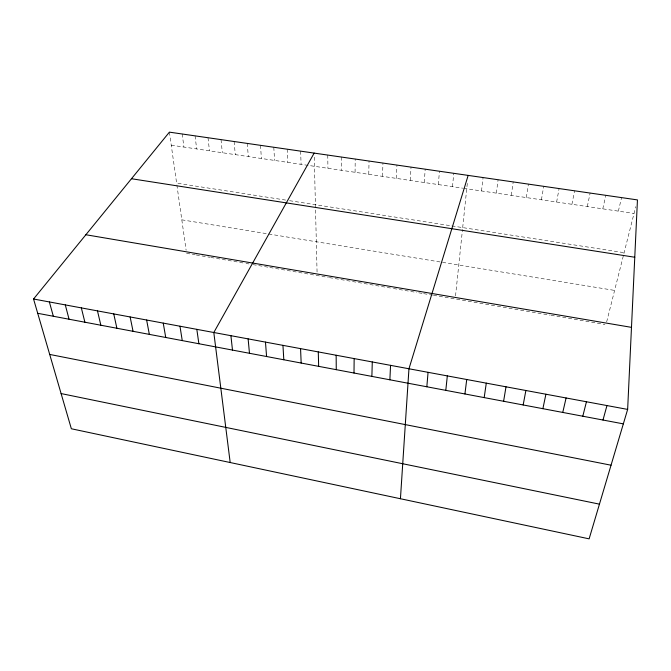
<?xml version="1.0" encoding="UTF-8"?>
<svg xmlns="http://www.w3.org/2000/svg" width="671" height="671" viewBox="0 0 671 671"><rect width="100%" height="100%" fill="white"/><g stroke="black" fill="none" stroke-linecap="round" stroke-linejoin="round"><path stroke-width="0.5" stroke-dasharray="3.35 2.52" d="M355.076 172.304L355.202 159.044M368.765 174.326L369.042 161.048M382.52 176.356L382.956 163.07M396.36 178.394L396.955 165.091M410.283 180.449L411.029 167.129M424.282 182.512L425.188 169.176M438.356 184.584L439.43 171.239M452.514 186.672L453.747 173.311M455.534 295.894L462.487 229.507M462.688 227.595L467.502 181.573M481.51 190.95L483.086 177.563M496.355 193.139L498.1 179.736M511.285 195.345L513.214 181.925M526.307 197.559L528.413 184.122M541.422 199.79L543.703 186.337M556.62 202.03L559.094 188.568M571.918 204.286L574.569 190.807M587.301 206.559L590.144 193.063M602.784 208.84L605.821 195.328M618.36 211.139L621.581 197.609M606.668 321.862L635.739 206.676M171.248 145.188L462.688 188.174M463.703 188.325L634.028 213.453M285.628 200.075L176.624 183.133L169.402 132.145M289.57 200.688L450.895 225.758M451.877 225.917L624.131 252.69M181.816 219.828L614.602 290.409M186.555 253.328L195.244 254.804M196.209 254.963L209.771 257.27M210.744 257.438L245.032 263.267M246.014 263.435L248.983 263.938M252.942 264.609L268.828 267.318M269.826 267.486L328.362 277.442M329.377 277.609L391.487 288.169M393.424 288.505L416.775 292.472M418.738 292.808L422.655 293.47M423.636 293.638L427.561 294.309M429.515 294.644L432.476 295.139M433.458 295.307L495.433 305.85M497.37 306.177L550.094 315.144M551.084 315.311L604.957 324.47M176.884 185.011L186.119 250.249M182.202 133.999L183.921 147.058M195.076 135.869L196.653 148.937M208.018 137.74L209.461 150.824M221.027 139.618L222.336 152.728M234.112 141.514L235.286 154.632M247.264 143.418L248.304 156.553M260.499 145.339L261.396 158.482M273.802 147.259L274.556 160.428M287.18 149.197L287.792 162.382M300.633 151.143L301.094 164.345M314.254 157.173L317.073 272.434M327.758 155.076L327.934 168.304M341.447 157.056L341.472 170.3"/><path stroke-width="1.01" d="M354.003 373.017L354.154 358.591M371.877 376.397L372.288 361.954M389.876 379.794L390.556 365.351M627.645 409.411L637.45 199.908L169.402 132.145L33.55 299.006L71.352 428.761L589.121 538.855L627.645 409.411L33.55 299.006M400.436 498.729L408.958 368.773L468.157 175.399M426.831 386.773L428.064 372.321M445.804 390.354L447.322 375.903M464.919 393.961L466.731 379.509M484.185 397.601L486.29 383.141M503.602 401.266L506.009 386.806M523.17 404.965L525.879 390.497M542.889 408.681L545.909 394.221M562.759 412.439L566.098 397.97M582.797 416.221L586.446 401.753M602.986 420.029L606.961 405.569M314.154 153.105L213.806 332.506L230.187 462.529M131.474 178.729L634.766 257.245M85.871 234.741L631.486 327.356M37.719 313.307L623.334 423.871M49.696 354.431L611.038 465.204M61.103 393.567L599.446 504.147M49.369 301.95L53.336 316.251M65.297 304.911L69.054 319.22M81.334 307.888L84.89 322.214M97.48 310.891L100.835 325.217M113.751 313.911L116.888 328.253M130.132 316.955L133.059 331.306M146.63 320.025L149.339 334.376M163.238 323.112L165.737 337.471M179.979 326.215L182.244 340.591M196.829 329.352L198.876 343.728M230.908 335.685L232.485 350.077M248.127 338.88L249.469 353.281M265.473 342.109L266.58 356.519M282.952 345.355L283.808 359.765M300.558 348.626L301.17 363.045M318.289 351.923L318.65 366.349M336.154 355.244L336.263 369.671"/></g></svg>
